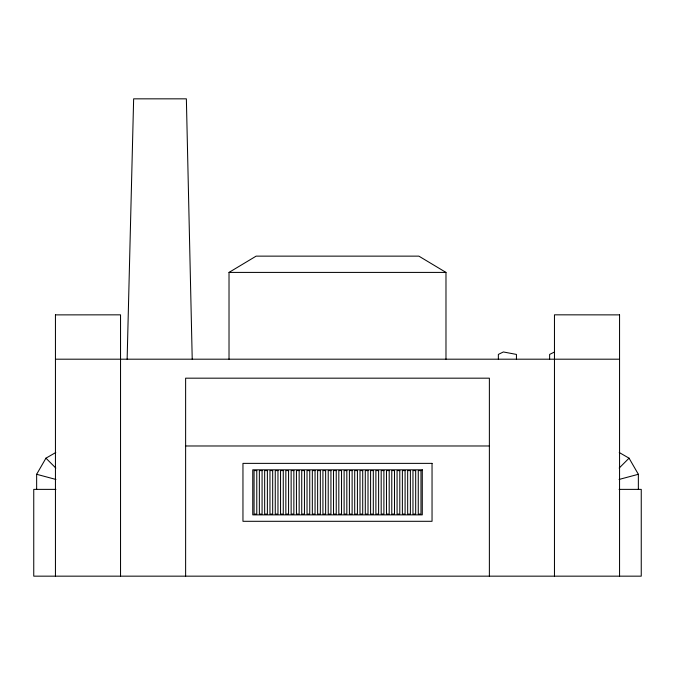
<?xml version="1.0" encoding="UTF-8"?>
<svg xmlns="http://www.w3.org/2000/svg" width="675" height="675" viewBox="0 0 675 675"><rect width="100%" height="100%" fill="white"/><g stroke="black" fill="none" stroke-linecap="round" stroke-linejoin="round"><path stroke-width="1.01" d="M127.136 359.193L133.642 98.837L186.368 98.837L192.223 359.193M36.644 489.375L36.644 474.289L45.942 458.173L55.789 452.495M619.169 468.062L629.058 458.173L619.211 452.495M229.019 359.193L229.019 272.413L256.137 256.137L418.863 256.137L445.981 272.413L445.981 359.193M554.597 351.962L549.619 354.417L549.619 359.193M619.068 479.452L638.356 474.289L638.356 489.375M229.019 272.413L445.981 272.413M55.443 314.879L120.538 314.837L120.538 576.163M619.557 314.879L554.462 314.828L554.462 576.163M55.443 359.193L619.557 359.193M185.625 445.981L489.375 445.981M55.932 489.375L33.75 489.375L33.75 576.163L641.25 576.163L641.25 489.375L619.068 489.375M36.644 474.289L55.932 479.452M45.942 458.173L55.831 468.062M629.058 458.173L638.356 474.289M619.557 314.828L619.557 576.163M516.442 359.193L516.442 354.417L503.347 351.962L498.361 354.417L498.361 359.193M489.375 576.163L489.375 378.177L185.625 378.177L185.625 576.163M55.443 314.828L55.443 576.163M432.042 463.371L242.958 463.371L242.958 521.303L432.042 521.303L432.042 463.371M422.288 469.808L252.754 469.808L252.754 514.865L422.288 514.865L422.288 469.808M256.778 470.585L254.07 470.585L254.07 514.088L256.778 514.088L256.778 470.585M262.077 470.585L259.36 470.585L259.36 514.088L262.077 514.088L262.077 470.585M267.376 470.585L264.659 470.585L264.659 514.088L267.376 514.088L267.376 470.585M272.675 470.585L269.958 470.585L269.958 514.088L272.675 514.088L272.675 470.585M277.965 470.585L275.257 470.585L275.257 514.088L277.965 514.088L277.965 470.585M283.264 470.585L280.547 470.585L280.547 514.088L283.264 514.088L283.264 470.585M288.562 470.585L285.846 470.585L285.846 514.088L288.562 514.088L288.562 470.585M293.861 470.585L291.144 470.585L291.144 514.088L293.861 514.088L293.861 470.585M299.152 470.585L296.443 470.585L296.443 514.088L299.152 514.088L299.152 470.585M304.45 470.585L301.733 470.585L301.733 514.088L304.45 514.088L304.45 470.585M309.749 470.585L307.032 470.585L307.032 514.088L309.749 514.088L309.749 470.585M315.048 470.585L312.331 470.585L312.331 514.088L315.048 514.088L315.048 470.585M320.338 470.585L317.63 470.585L317.63 514.088L320.338 514.088L320.338 470.585M325.637 470.585L322.92 470.585L322.92 514.088L325.637 514.088L325.637 470.585M330.936 470.585L328.219 470.585L328.219 514.088L330.936 514.088L330.936 470.585M336.234 470.585L333.517 470.585L333.517 514.088L336.234 514.088L336.234 470.585M341.525 470.585L338.816 470.585L338.816 514.088L341.525 514.088L341.525 470.585M346.823 470.585L344.107 470.585L344.107 514.088L346.823 514.088L346.823 470.585M352.122 470.585L349.405 470.585L349.405 514.088L352.122 514.088L352.122 470.585M357.421 470.585L354.704 470.585L354.704 514.088L357.421 514.088L357.421 470.585M362.711 470.585L360.003 470.585L360.003 514.088L362.711 514.088L362.711 470.585M368.01 470.585L365.293 470.585L365.293 514.088L368.01 514.088L368.01 470.585M373.309 470.585L370.592 470.585L370.592 514.088L373.309 514.088L373.309 470.585M378.608 470.585L375.891 470.585L375.891 514.088L378.608 514.088L378.608 470.585M383.898 470.585L381.189 470.585L381.189 514.088L383.898 514.088L383.898 470.585M389.197 470.585L386.48 470.585L386.48 514.088L389.197 514.088L389.197 470.585M394.495 470.585L391.778 470.585L391.778 514.088L394.495 514.088L394.495 470.585M399.794 470.585L397.077 470.585L397.077 514.088L399.794 514.088L399.794 470.585M405.084 470.585L402.376 470.585L402.376 514.088L405.084 514.088L405.084 470.585M410.383 470.585L407.666 470.585L407.666 514.088L410.383 514.088L410.383 470.585M415.682 470.585L412.965 470.585L412.965 514.088L415.682 514.088L415.682 470.585M420.981 470.585L418.264 470.585L418.264 514.088L420.981 514.088L420.981 470.585"/></g></svg>
